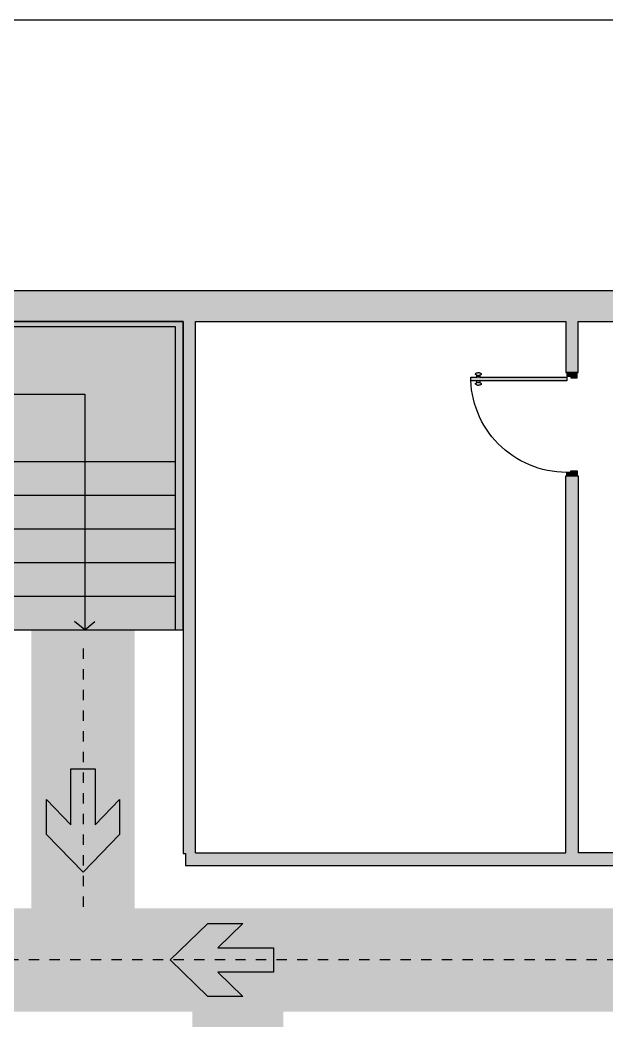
# Model space of a CAD drawing. Header units: metres. Extents: x 5231.1 to 5275.7, y -3151.4 to -3108.9.
# Drawn here: x 5236.5 to 5242.18, y -3129.52 to -3119.83 of the extents above; entities that cross this region are included whole.
import ezdxf

# ---------------------------------------------------------------- set-up
doc = ezdxf.new("R2010")
doc.units = ezdxf.units.M
for name, pattern in [('Green Dashed Line', [0.015875, 0, -0.015875]), ('Page Lines', [0]), ('Style', [0]), ('Style Black Lines', [0]), ('Style Grey Lines', [0]), ('Style White Lines', [0]), ('Style_2', [0]), ('Style_3', [0])]:
    doc.linetypes.add(name, pattern=pattern)
for name, color, linetype, true_color in [('Building', 7, 'Continuous', 0xfabd88), ('Imported blocks', 7, 'Continuous', 0xc57dd9), ('New Layer', 7, 'Continuous', 0xf890f8), ('New Layer_1', 7, 'Continuous', 0xca387c)]:
    doc.layers.add(name, color=color, linetype=linetype, true_color=true_color)

# ---------------------------------------------------------------- blocks, each defined once
blk = doc.blocks.new('Evacuation direction')
at = {"layer": 'Imported blocks', "transparency": 33554483}
blk.add_hatch(color=256, dxfattribs=at).paths.add_polyline_path([(0.0269, -0.0707), (0.1001, 0), (0.0269, 0.0707), (-0.0409, 0.0707), (0.0079, 0.0236), (-0.1001, 0.0236), (-0.1001, -0.0236), (0.0079, -0.0236), (-0.0409, -0.0707), (0.0269, -0.0707)], flags=0)
at = {"layer": 'Imported blocks', "linetype": 'Style White Lines'}
blk.add_lwpolyline([(0.0269, -0.0707), (0.1001, 0), (0.0269, 0.0707), (-0.0409, 0.0707), (0.0079, 0.0236), (-0.1001, 0.0236), (-0.1001, -0.0236), (0.0079, -0.0236), (-0.0409, -0.0707), (0.0269, -0.0707)], close=True, dxfattribs=at)
blk = doc.blocks.new('Glass stairs  U shape 120')
at = {"layer": 'Imported blocks', "transparency": 33554483}
blk.add_hatch(color=256, dxfattribs=at).paths.add_polyline_path([(-0.4, -1.825), (-0.4, 0.525), (0.4, 0.5251), (0.4, -0.9243), (1.7, -0.9243), (1.7, 1.825), (-1.7, 1.825), (-1.7, -1.825), (-0.4, -1.825)], flags=0)
at = {"layer": 'Imported blocks', "linetype": 'Style'}
blk.add_lwpolyline([(-0.4, -1.825), (-0.4, 0.525), (0.4, 0.5251), (0.4, -0.9243), (1.7, -0.9243), (1.7, 1.825), (-1.7, 1.825), (-1.7, -1.825), (-0.4, -1.825)], close=True, dxfattribs=at)
at = {"layer": 'Imported blocks', "linetype": 'Style Black Lines'}
blk.add_lwpolyline([(-0.45, -1.825), (-0.45, 0.575), (0.45, 0.5751), (0.45, -0.9246), (1.65, -0.9246), (1.65, 1.775), (-1.65, 1.775), (-1.65, -1.825), (-0.45, -1.825)], close=True, dxfattribs=at)
for points in [[(-0.45, 0.575), (-0.45, 1.775)], [(-0.15, 0.5751), (-0.15, 1.7751)], [(0.15, 0.5751), (0.15, 1.7751)], [(0.45, 0.575), (1.65, 0.575)], [(-1.65, 0.275), (-0.45, 0.275)], [(0.45, 0.2751), (1.65, 0.2751)], [(-1.65, -0.025), (-0.45, -0.025)], [(0.45, -0.0249), (1.65, -0.0249)], [(-1.65, -0.325), (-0.45, -0.325)], [(0.45, -0.3249), (1.65, -0.3249)], [(-1.65, -0.625), (-0.45, -0.625)], [(0.45, -0.6249), (1.65, -0.6249)], [(-1.65, -0.925), (-0.45, -0.925)], [(0.45, -0.9249), (1.65, -0.9249)], [(-1.65, -1.225), (-0.45, -1.225)], [(-1.65, -1.525), (-0.45, -1.525)]]:
    blk.add_lwpolyline(points, dxfattribs=at)
at = {"layer": 'Imported blocks', "linetype": 'Style Grey Lines'}
for points in [[(-1.05, -1.8249), (-1.05, 1.175), (1.05, 1.175), (1.05, -0.9243)], [(1.0498, -0.9246), (0.9826, -0.8505)], [(1.0501, -0.9248), (1.1173, -0.8508)]]:
    blk.add_lwpolyline(points, dxfattribs=at)
blk = doc.blocks.new('Door EU 90')
at = {"layer": 'Imported blocks', "transparency": 33554483}
h = blk.add_hatch(color=256, dxfattribs=at)
edge = h.paths.add_edge_path(flags=0)
edge.add_spline(control_points=[(-0.4994, 0.908), (-0.4997, 0.8958), (-0.4958, 0.8846), (-0.4897, 0.88)], knot_values=[0, 0, 0, 0, 1, 1, 1, 1], degree=3, periodic=0)
edge.add_spline(control_points=[(-0.4897, 0.88), (-0.4836, 0.8754), (-0.4766, 0.8783), (-0.4745, 0.8926)], knot_values=[0, 0, 0, 0, 1, 1, 1, 1], degree=3, periodic=0)
edge.add_line((-0.4745, 0.8926), (-0.4555, 0.8926))
edge.add_line((-0.4555, 0.8926), (-0.4555, 0.05))
edge.add_line((-0.4555, 0.05), (-0.4198, 0.05))
edge.add_line((-0.4198, 0.05), (-0.4197, 0.8925))
edge.add_line((-0.4197, 0.8925), (-0.4007, 0.8925))
edge.add_spline(control_points=[(-0.4007, 0.8925), (-0.3986, 0.8783), (-0.3916, 0.8754), (-0.3855, 0.88)], knot_values=[0, 0, 0, 0, 1, 1, 1, 1], degree=3, periodic=0)
edge.add_spline(control_points=[(-0.3855, 0.88), (-0.3795, 0.8846), (-0.3756, 0.8958), (-0.3758, 0.908)], knot_values=[0, 0, 0, 0, 1, 1, 1, 1], degree=3, periodic=0)
edge.add_spline(control_points=[(-0.3758, 0.908), (-0.3759, 0.9083), (-0.3759, 0.9087), (-0.3759, 0.909)], knot_values=[0, 0, 0, 0, 1, 1, 1, 1], degree=3, periodic=0)
edge.add_spline(control_points=[(-0.3759, 0.909), (-0.3759, 0.9095), (-0.3759, 0.91), (-0.376, 0.9106)], knot_values=[0, 0, 0, 0, 1, 1, 1, 1], degree=3, periodic=0)
edge.add_spline(control_points=[(-0.376, 0.9106), (-0.3767, 0.9216), (-0.3809, 0.931), (-0.3867, 0.9345)], knot_values=[0, 0, 0, 0, 1, 1, 1, 1], degree=3, periodic=0)
edge.add_spline(control_points=[(-0.3867, 0.9345), (-0.3929, 0.9382), (-0.4, 0.9357), (-0.4017, 0.9212)], knot_values=[0, 0, 0, 0, 1, 1, 1, 1], degree=3, periodic=0)
edge.add_line((-0.4017, 0.9212), (-0.4197, 0.9212))
edge.add_line((-0.4197, 0.9212), (-0.4197, 0.98))
edge.add_line((-0.4197, 0.98), (-0.4555, 0.98))
edge.add_line((-0.4555, 0.98), (-0.4555, 0.9212))
edge.add_line((-0.4555, 0.9212), (-0.4736, 0.9212))
edge.add_spline(control_points=[(-0.4736, 0.9212), (-0.4753, 0.9357), (-0.4823, 0.9382), (-0.4886, 0.9345)], knot_values=[0, 0, 0, 0, 1, 1, 1, 1], degree=3, periodic=0)
edge.add_spline(control_points=[(-0.4886, 0.9345), (-0.4948, 0.9308), (-0.4991, 0.9202), (-0.4994, 0.908)], knot_values=[0, 0, 0, 0, 1, 1, 1, 1], degree=3, periodic=0)
for points in [[(-0.5, -0.05), (-0.5, 0.05), (-0.465, 0.05), (-0.465, 0.01), (-0.45, 0.01), (-0.45, -0.05), (-0.5, -0.05)], [(0.5, -0.05), (0.5, 0.05), (0.465, 0.05), (0.465, 0.01), (0.45, 0.01), (0.45, -0.05), (0.5, -0.05)]]:
    blk.add_hatch(color=256, dxfattribs=at).paths.add_polyline_path(points, flags=0)
at = {"layer": 'Imported blocks', "linetype": 'Style'}
for points in [[(-0.4017, 0.9212), (-0.4197, 0.9212), (-0.4197, 0.98), (-0.4555, 0.98), (-0.4555, 0.9212), (-0.4736, 0.9212)], [(-0.4745, 0.8926), (-0.4555, 0.8926), (-0.4555, 0.05), (-0.4198, 0.05), (-0.4197, 0.8925), (-0.4007, 0.8925)]]:
    blk.add_lwpolyline(points, dxfattribs=at)
at = {"layer": 'Imported blocks', "linetype": 'Style Grey Lines'}
blk.add_lwpolyline([(0.465, 0.01, 0.416941), (-0.425, 0.98)], format="xyb", dxfattribs=at)
at = {"layer": 'Imported blocks', "linetype": 'Style Black Lines'}
for points in [[(-0.4555, 0.8926), (-0.4555, 0.9212)], [(-0.4197, 0.8925), (-0.4197, 0.9212)]]:
    blk.add_lwpolyline(points, dxfattribs=at)
at = {"layer": 'Imported blocks', "linetype": 'Style'}
for points in [[(-0.5, -0.05), (-0.5, 0.05), (-0.465, 0.05), (-0.465, 0.01), (-0.45, 0.01), (-0.45, -0.05), (-0.5, -0.05)], [(0.5, -0.05), (0.5, 0.05), (0.465, 0.05), (0.465, 0.01), (0.45, 0.01), (0.45, -0.05), (0.5, -0.05)]]:
    blk.add_lwpolyline(points, close=True, dxfattribs=at)
at = {"layer": 'Imported blocks', "extrusion": (0, 0, -1)}
for centre, major_axis, start_param, end_param in [((-0.4995, 0.9069), (0, 0.0315), 1.099299, 2.042656), ((-0.3706, 0.9082), (0, 0.037), 4.276707, 5.07084)]:
    blk.add_ellipse(centre, major_axis=major_axis, ratio=0.894003, start_param=start_param, end_param=end_param, dxfattribs=at)
at = {"layer": 'Imported blocks'}
for points in [[(-0.4994, 0.908), (-0.4997, 0.8958), (-0.4958, 0.8846), (-0.4897, 0.88)], [(-0.4886, 0.9345), (-0.4948, 0.9308), (-0.4991, 0.9202), (-0.4994, 0.908)], [(-0.4897, 0.88), (-0.4836, 0.8754), (-0.4766, 0.8783), (-0.4745, 0.8926)], [(-0.4736, 0.9212), (-0.4753, 0.9357), (-0.4823, 0.9382), (-0.4886, 0.9345)], [(-0.3867, 0.9345), (-0.3929, 0.9382), (-0.4, 0.9357), (-0.4017, 0.9212)], [(-0.4007, 0.8925), (-0.3986, 0.8783), (-0.3916, 0.8754), (-0.3855, 0.88)], [(-0.376, 0.9106), (-0.3767, 0.9216), (-0.3809, 0.931), (-0.3867, 0.9345)], [(-0.3855, 0.88), (-0.3795, 0.8846), (-0.3756, 0.8958), (-0.3758, 0.908)], [(-0.3759, 0.909), (-0.3759, 0.9095), (-0.3759, 0.91), (-0.376, 0.9106)], [(-0.3758, 0.908), (-0.3759, 0.9083), (-0.3759, 0.9087), (-0.3759, 0.909)]]:
    blk.add_open_spline(points, degree=3, dxfattribs=at)
blk = doc.blocks.new('Title block grey  horizontal')
at = {"layer": 'Imported blocks', "linetype": 'Page Lines'}
blk.add_lwpolyline([(-21, -14.835), (21, -14.835), (21, 14.835), (-21, 14.835), (-21, -14.835)], close=True, dxfattribs=at)

msp = doc.modelspace()

# ---------------------------------------------------------------- hatches: boundary and pattern name
at = {"layer": 'Building', "transparency": 33554483}
h = msp.add_hatch(color=256, dxfattribs=at)
h.paths.add_polyline_path([(5232.7954, -3122.4436), (5232.7954, -3122.7436), (5233.0954, -3122.7436), (5238.0795, -3122.7436), (5238.1995, -3122.7436), (5241.7841, -3122.7436), (5241.9041, -3122.7436), (5254.1183, -3122.7436), (5254.2383, -3122.7436), (5258.1989, -3122.7436), (5258.3189, -3122.7436), (5260.8417, -3122.7436), (5260.8417, -3122.4436), (5232.7954, -3122.4436)], flags=0)
h.paths.add_polyline_path([(5262.7417, -3122.7436), (5262.7417, -3122.4436), (5274.1861, -3122.4436), (5274.1861, -3122.7436), (5273.8861, -3122.7436), (5269.8714, -3122.7436), (5269.7514, -3122.7436), (5265.3415, -3122.7436), (5265.2215, -3122.7436), (5262.7417, -3122.7436)], flags=0)
msp.add_hatch(color=256, dxfattribs=at).paths.add_polyline_path([(5238.0795, -3127.893), (5238.0795, -3122.7436), (5238.1995, -3122.7436), (5238.1995, -3127.8896), (5238.1016, -3127.8896), (5238.1016, -3127.893), (5238.0795, -3127.893)], flags=0)
h = msp.add_hatch(color=256, dxfattribs=at)
h.paths.add_polyline_path([(5241.7841, -3127.8896), (5241.7841, -3124.2391), (5241.9041, -3124.2391), (5241.9041, -3127.8896), (5241.7841, -3127.8896)], flags=0)
h.paths.add_polyline_path([(5241.7841, -3123.2391), (5241.7841, -3122.7436), (5241.9041, -3122.7436), (5241.9041, -3123.2391), (5241.7841, -3123.2391)], flags=0)
h = msp.add_hatch(color=256, dxfattribs=at)
h.paths.add_polyline_path([(5238.1016, -3128.0096), (5238.1016, -3127.893), (5238.1016, -3127.8896), (5238.1995, -3127.8896), (5241.7841, -3127.8896), (5241.9041, -3127.8896), (5242.9133, -3127.8896), (5242.9133, -3128.0096), (5238.1016, -3128.0096)], flags=0)
h.paths.add_polyline_path([(5243.9133, -3128.0096), (5243.9133, -3127.8896), (5251.7838, -3127.8896), (5251.7838, -3128.0096), (5243.9133, -3128.0096)], flags=0)
h.paths.add_polyline_path([(5252.7838, -3128.0096), (5252.7838, -3127.8896), (5254.1183, -3127.8896), (5254.2383, -3127.8896), (5255.8097, -3127.8896), (5255.8097, -3128.0096), (5252.7838, -3128.0096)], flags=0)
h.paths.add_polyline_path([(5256.8097, -3128.0096), (5256.8097, -3127.8896), (5258.1989, -3127.8896), (5258.3189, -3127.8896), (5258.3189, -3128.0096), (5256.8097, -3128.0096)], flags=0)
at = {"layer": 'Imported blocks', "transparency": 33554483}
msp.add_hatch(color=256, dxfattribs=at).paths.add_polyline_path([(5273.886, -3128.4242), (5233.0955, -3128.4242), (5233.0955, -3129.4242), (5273.886, -3129.4242), (5273.886, -3128.4242)], flags=0)
at = {"layer": 'New Layer', "transparency": 33554483}
msp.add_hatch(color=256, dxfattribs=at).paths.add_polyline_path([(5238.1686, -3135.7382), (5239.0505, -3135.7382), (5239.0505, -3129.4242), (5238.1686, -3129.4242), (5238.1686, -3135.7382)], flags=0)
at = {"layer": 'New Layer_1', "transparency": 33554483}
msp.add_hatch(color=256, dxfattribs=at).paths.add_polyline_path([(5236.61, -3125.7287), (5237.6087, -3125.7287), (5237.6087, -3128.4242), (5236.61, -3128.4242), (5236.61, -3125.7287)], flags=0)

# ---------------------------------------------------------------- linework, layer by layer
at = {"layer": 'Building', "linetype": 'Style_3'}
for points in [[(5232.7954, -3122.7436), (5232.7954, -3122.4436), (5260.8417, -3122.4436), (5260.8417, -3122.7436), (5258.3189, -3122.7436)], [(5233.0954, -3122.7436), (5238.0795, -3122.7436)], [(5238.1995, -3122.7436), (5241.7841, -3122.7436)], [(5241.9041, -3122.7436), (5254.1183, -3122.7436)]]:
    msp.add_lwpolyline(points, dxfattribs=at)
at = {"layer": 'Building', "linetype": 'Style_2'}
for points in [[(5238.0795, -3122.7436), (5238.0795, -3127.893), (5238.1016, -3127.893)], [(5238.1995, -3127.8896), (5238.1995, -3122.7436)], [(5241.7841, -3122.7436), (5241.7841, -3123.2391), (5241.9041, -3123.2391), (5241.9041, -3122.7436)], [(5241.7841, -3127.8896), (5241.7841, -3124.2391), (5241.9041, -3124.2391), (5241.9041, -3127.8896)], [(5238.1016, -3127.893), (5238.1016, -3128.0096), (5242.9133, -3128.0096), (5242.9133, -3127.8896), (5241.9041, -3127.8896)], [(5238.1995, -3127.8896), (5241.7841, -3127.8896)]]:
    msp.add_lwpolyline(points, dxfattribs=at)
at = {"layer": 'New Layer', "linetype": 'Green Dashed Line'}
msp.add_lwpolyline([(5237.1094, -3125.9113), (5237.1094, -3128.4242)], dxfattribs=at)
at = {"layer": 'New Layer_1', "linetype": 'Green Dashed Line'}
msp.add_lwpolyline([(5273.6843, -3128.9242), (5233.0955, -3128.9242)], dxfattribs=at)

# ---------------------------------------------------------------- block references
at = {"layer": 'Building', "xscale": 1.465901604522418, "yscale": 1.086019607151572}
msp.add_blockref('Glass stairs  U shape 120', (5235.5875, -3124.7255), dxfattribs=at)
at = {"layer": 'Building', "xscale": -1, "rotation": 90}
msp.add_blockref('Door EU 90', (5241.8441, -3123.7391), dxfattribs=at)
at = {"layer": 'Imported blocks'}
for name, p, xscale, yscale in [('Title block grey  horizontal', (5253.39, -3135.59), 1.060714285714218, 1.062549277919129), ('Evacuation direction', (5238.4535, -3128.9242), -4.994952745507343, 4.994952745507343)]:
    msp.add_blockref(name, p, dxfattribs=dict(at, xscale=xscale, yscale=yscale))
at = {"layer": 'New Layer', "xscale": -4.994952745507343, "yscale": 4.994952745507343, "rotation": 90}
msp.add_blockref('Evacuation direction', (5237.1094, -3127.5765), dxfattribs=at)

doc.saveas('drawing.dxf')
